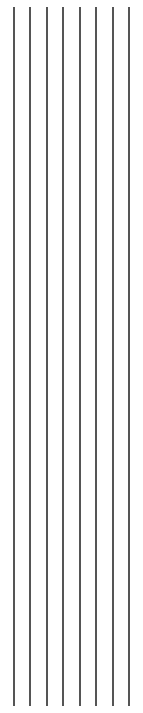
# Model space of a CAD drawing. Extents: x 0.48 to 2.43, y -7.79 to -4.85.
# Drawn here: x 2.1788 to 2.2208, y -7.4448 to -7.1947 of the extents above; entities that cross this region are included whole.
import ezdxf

# ---------------------------------------------------------------- set-up
doc = ezdxf.new("R2010")
doc.units = 0
doc.header["$MEASUREMENT"] = 0
doc.layers.add('BLACK', color=7, linetype='CONTINUOUS')

msp = doc.modelspace()

# ---------------------------------------------------------------- linework, layer by layer
at = {"layer": 'BLACK', "linetype": 'CONTINUOUS'}
for p, q in [((2.19676, -7.52559), (2.19676, -7.06442)), ((2.20276, -7.06333), (2.20276, -7.52559)), ((2.18476, -7.51366), (2.18476, -7.06939)), ((2.19076, -7.0683), (2.19076, -7.51476)), ((2.17876, -7.07312), (2.17876, -7.51027)), ((2.20876, -7.48326), (2.20876, -7.09379)), ((2.21476, -7.09379), (2.21476, -7.48217)), ((2.22076, -7.47619), (2.22076, -7.09424))]:
    msp.add_line(p, q, dxfattribs=at)

doc.saveas('drawing.dxf')
